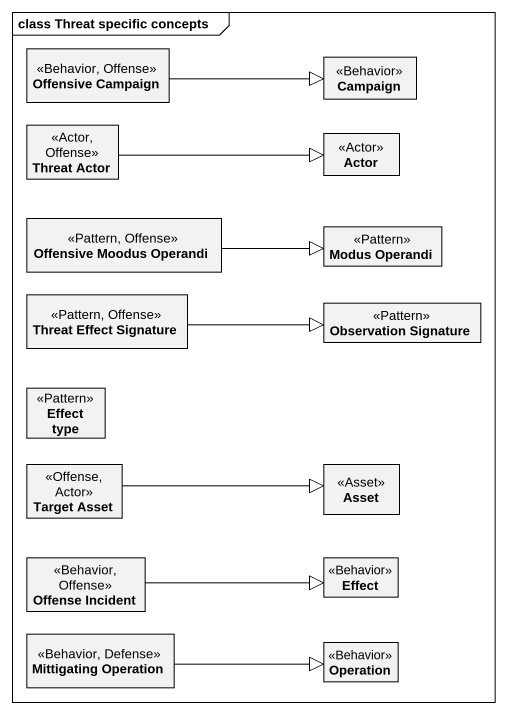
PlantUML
@startuml
mainframe class Threat specific concepts
hide circle
hide empty members
class "Offensive Campaign" as Offensive_Campaign <<Behavior, Offense>>
class Campaign <<Behavior>>
class "Threat Actor" as Threat_Actor <<Actor, Offense>>
class "Actor" as Actor_ <<Actor>>
class "Offensive Moodus Operandi" as Offensive_Moodus_Operandi <<Pattern, Offense>>
class "Modus Operandi" as Modus_Operandi <<Pattern>>
class "Threat Effect Signature" as Threat_Effect_Signature <<Pattern, Offense>>
class "Observation Signature" as Observation_Signature <<Pattern>>
class "Effect type" as Effect_type <<Pattern>>
class "Target Asset" as Target_Asset <<Offense, Actor>>
class Asset <<Asset>>
class "Offense Incident" as Offense_Incident <<Behavior, Offense>>
class Effect <<Behavior>>
class "Mittigating Operation" as Mittigating_Operation <<Behavior, Defense>>
class Operation <<Behavior>>
Offensive_Campaign -right-|> Campaign
Threat_Actor -right-|> Actor_
Offensive_Moodus_Operandi -right-|> Modus_Operandi
Threat_Effect_Signature -right-|> Observation_Signature
Target_Asset -right-|> Asset
Offense_Incident -right-|> Effect
Mittigating_Operation -right-|> Operation
@enduml
